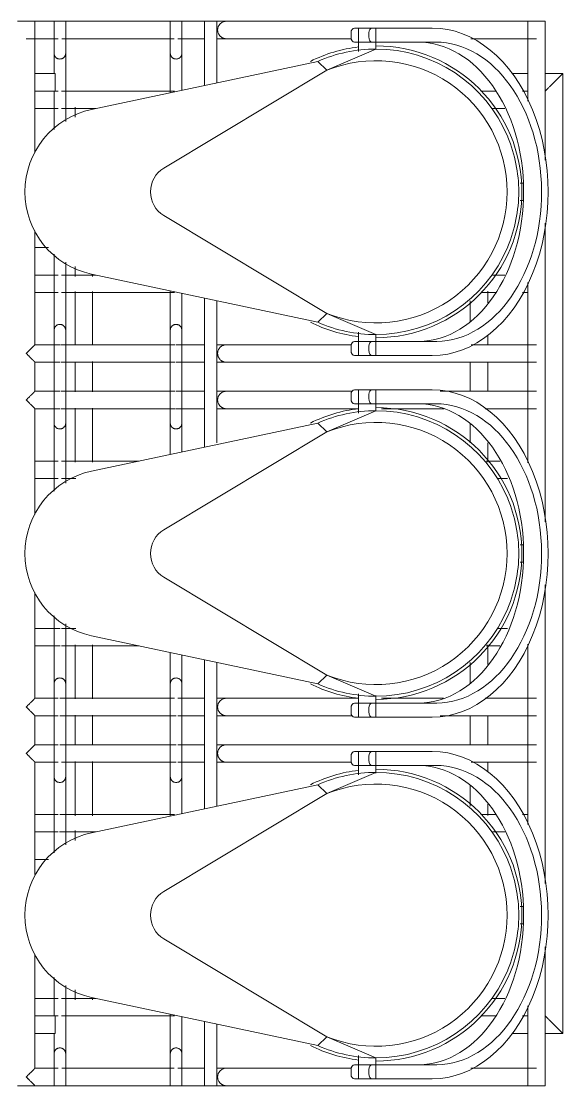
# Model space of a CAD drawing. Header units: inches. Extents: x -460 to 10305, y -938 to 5356.
# Drawn here: x 1611.77 to 1623.41, y 526.76 to 549.67 of the extents above; entities that cross this region are included whole.
import ezdxf

# ---------------------------------------------------------------- set-up
doc = ezdxf.new("R2010")
doc.units = ezdxf.units.IN
doc.header["$MEASUREMENT"] = 0
doc.layers.add('01-0263-G-DWG-BFP-ARCH$0$SP-CASE', color=11, linetype='Continuous', lineweight=13)

# ---------------------------------------------------------------- blocks, each defined once
blk = doc.blocks.new('01-0263-G-DWG-BFP-ARCH', base_point=(1295.158, 1352.862))
at = {"layer": '01-0263-G-DWG-BFP-ARCH$0$SP-CASE'}
for p, q in [((2906.585, 1899.273), (2906.96, 1899.273)), ((2907.462, 1899.273), (2906.772, 1899.273)), ((2906.96, 1896.441), (2906.96, 1899.273)), ((2907.37, 1899.273), (2907.37, 1898.586)), ((2907.374, 1899.273), (2907.615, 1899.273)), ((2909.962, 1899.273), (2907.527, 1899.273)), ((2907.62, 1898.586), (2907.62, 1899.273)), ((2909.87, 1899.273), (2909.87, 1898.586)), ((2909.874, 1899.273), (2910.115, 1899.273)), ((2910.606, 1899.273), (2910.027, 1899.273)), ((2910.12, 1898.586), (2910.12, 1899.273)), ((2910.606, 1899.273), (2910.871, 1899.273)), ((2910.606, 1899.273), (2910.606, 1897.892)), ((2910.871, 1899.273), (2910.871, 1897.949)), ((2911.075, 1899.273), (2910.871, 1899.273)), ((2917.745, 1899.273), (2911.075, 1899.273)), ((2914.212, 1899.126), (2913.827, 1899.126)), ((2913.919, 1899.126), (2913.919, 1898.624)), ((2913.919, 1899.126), (2914.198, 1899.126)), ((2915.504, 1899.126), (2914.212, 1899.126)), ((2914.29, 1898.663), (2914.29, 1899.126)), ((2917.557, 1899.273), (2917.557, 1897.557)), ((2917.557, 1899.273), (2917.932, 1899.273)), ((2917.932, 1896.282), (2917.932, 1899.273)), ((2906.772, 1898.898), (2907.456, 1898.898)), ((2907.534, 1898.898), (2909.956, 1898.898)), ((2910.034, 1898.898), (2910.606, 1898.898)), ((2910.871, 1898.898), (2911.075, 1898.898)), ((2911.075, 1898.898), (2913.759, 1898.898)), ((2913.756, 1898.926), (2913.756, 1899.026)), ((2914.142, 1899.026), (2914.142, 1898.926)), ((2916.333, 1898.898), (2917.745, 1898.898)), ((2913.238, 1898.222), (2914.29, 1898.675)), ((2913.827, 1898.826), (2914.212, 1898.826)), ((2914.212, 1898.826), (2915.574, 1898.826)), ((2907.37, 1898.586), (2907.37, 1898.141)), ((2907.62, 1897.116), (2907.62, 1898.586)), ((2909.87, 1898.586), (2909.87, 1897.736)), ((2910.12, 1897.789), (2910.12, 1898.586)), ((2908.177, 1897.376), (2913.041, 1898.41)), ((2913.238, 1898.222), (2909.732, 1896.115)), ((2913.041, 1898.41), (2913.238, 1898.222)), ((2907.397, 1898.147), (2906.953, 1898.147)), ((2907.397, 1898.147), (2907.397, 1897.772)), ((2907.397, 1898.141), (2907.397, 1898.147)), ((2917.564, 1898.147), (2917.217, 1898.147)), ((2918.307, 1898.147), (2917.925, 1898.147)), ((2918.307, 1877.491), (2918.307, 1898.147)), ((2907.461, 1897.772), (2906.953, 1897.772)), ((2906.953, 1897.772), (2907.397, 1897.772)), ((2907.37, 1897.779), (2907.37, 1896.947)), ((2907.397, 1897.772), (2907.397, 1897.779)), ((2909.961, 1897.772), (2907.529, 1897.772)), ((2916.859, 1897.772), (2916.545, 1897.772)), ((2917.565, 1897.772), (2917.44, 1897.772)), ((2917.44, 1897.772), (2917.565, 1897.772)), ((2906.953, 1897.397), (2907.461, 1897.397)), ((2907.529, 1897.397), (2908.278, 1897.397)), ((2907.821, 1897.422), (2907.821, 1897.21)), ((2916.796, 1897.397), (2917.064, 1897.397)), ((2917.451, 1895.791), (2917.393, 1895.791)), ((2917.393, 1895.416), (2917.449, 1895.416)), ((2909.732, 1895.091), (2913.238, 1892.985)), ((2906.96, 1892.311), (2906.96, 1894.766)), ((2917.932, 1888.497), (2917.932, 1894.925)), ((2906.947, 1894.407), (2907.251, 1894.407)), ((2907.37, 1894.26), (2907.37, 1892.624)), ((2907.62, 1892.624), (2907.62, 1894.091)), ((2907.821, 1893.997), (2907.821, 1893.782)), ((2907.461, 1893.809), (2906.949, 1893.809)), ((2908.278, 1893.809), (2907.529, 1893.809)), ((2913.041, 1892.797), (2908.177, 1893.831)), ((2908.196, 1893.781), (2908.196, 1893.827)), ((2917.062, 1893.809), (2916.796, 1893.809)), ((2917.557, 1893.65), (2917.557, 1889.773)), ((2906.95, 1893.434), (2907.461, 1893.434)), ((2907.529, 1893.434), (2909.961, 1893.434)), ((2907.821, 1893.46), (2907.821, 1892.301)), ((2908.196, 1892.299), (2908.196, 1893.46)), ((2909.87, 1893.471), (2909.87, 1892.624)), ((2910.12, 1892.624), (2910.12, 1893.418)), ((2916.545, 1893.434), (2916.862, 1893.434)), ((2916.696, 1893.214), (2916.696, 1893.462)), ((2917.44, 1893.434), (2917.568, 1893.434)), ((2910.606, 1893.315), (2910.606, 1890.108)), ((2910.871, 1893.258), (2910.871, 1890.202)), ((2916.321, 1893.256), (2916.321, 1892.812)), ((2913.238, 1892.985), (2913.041, 1892.797)), ((2914.29, 1892.532), (2913.238, 1892.985)), ((2907.37, 1892.624), (2907.37, 1890.624)), ((2907.62, 1890.624), (2907.62, 1892.624)), ((2909.87, 1892.624), (2909.87, 1890.624)), ((2910.12, 1890.624), (2910.12, 1892.624)), ((2913.919, 1892.583), (2913.919, 1892.081)), ((2914.29, 1892.081), (2914.29, 1892.524)), ((2916.696, 1892.305), (2916.696, 1892.521)), ((2907.501, 1892.311), (2906.96, 1892.311)), ((2909.974, 1892.311), (2907.515, 1892.311)), ((2910.606, 1892.311), (2909.995, 1892.311)), ((2911.075, 1892.311), (2910.871, 1892.311)), ((2913.76, 1892.311), (2911.075, 1892.311)), ((2913.756, 1892.181), (2913.756, 1892.281)), ((2914.212, 1892.381), (2913.827, 1892.381)), ((2914.142, 1892.281), (2914.142, 1892.181)), ((2915.599, 1892.381), (2914.212, 1892.381)), ((2917.745, 1892.311), (2916.338, 1892.311)), ((2913.827, 1892.081), (2914.212, 1892.081)), ((2914.198, 1892.081), (2913.919, 1892.081)), ((2914.212, 1892.081), (2915.504, 1892.081)), ((2906.96, 1891.31), (2906.96, 1891.936)), ((2906.96, 1891.936), (2907.495, 1891.936)), ((2907.515, 1891.936), (2909.974, 1891.936)), ((2907.821, 1891.947), (2907.821, 1891.3)), ((2908.196, 1891.298), (2908.196, 1891.949)), ((2909.995, 1891.936), (2910.606, 1891.936)), ((2910.871, 1891.936), (2911.075, 1891.936)), ((2911.075, 1891.936), (2917.745, 1891.936)), ((2916.321, 1891.943), (2916.321, 1891.304)), ((2916.696, 1891.304), (2916.696, 1891.943)), ((2914.212, 1891.342), (2913.827, 1891.342)), ((2913.919, 1891.342), (2913.919, 1890.84)), ((2913.919, 1891.342), (2914.198, 1891.342)), ((2915.504, 1891.342), (2914.212, 1891.342)), ((2914.29, 1890.879), (2914.29, 1891.342)), ((2907.495, 1891.31), (2906.96, 1891.31)), ((2909.974, 1891.31), (2907.515, 1891.31)), ((2910.606, 1891.31), (2909.995, 1891.31)), ((2911.075, 1891.31), (2910.871, 1891.31)), ((2913.776, 1891.31), (2911.075, 1891.31)), ((2913.756, 1891.142), (2913.756, 1891.242)), ((2914.142, 1891.242), (2914.142, 1891.142)), ((2917.745, 1891.31), (2915.673, 1891.31)), ((2906.96, 1888.656), (2906.96, 1890.935)), ((2906.96, 1890.935), (2907.495, 1890.935)), ((2907.515, 1890.935), (2909.974, 1890.935)), ((2907.821, 1890.946), (2907.821, 1889.782)), ((2908.196, 1889.781), (2908.196, 1890.948)), ((2909.988, 1890.935), (2910.606, 1890.935)), ((2910.871, 1890.935), (2911.075, 1890.935)), ((2911.075, 1890.935), (2913.927, 1890.935)), ((2913.238, 1890.438), (2914.29, 1890.891)), ((2913.827, 1891.042), (2914.212, 1891.042)), ((2914.212, 1891.042), (2915.574, 1891.042)), ((2914.41, 1890.935), (2915.762, 1890.935)), ((2916.638, 1890.935), (2917.745, 1890.935)), ((2907.37, 1890.624), (2907.37, 1889.162)), ((2907.62, 1889.332), (2907.62, 1890.624)), ((2908.177, 1889.591), (2913.041, 1890.625)), ((2913.238, 1890.438), (2909.732, 1888.331)), ((2909.87, 1890.624), (2909.87, 1889.951)), ((2910.12, 1890.004), (2910.12, 1890.624)), ((2913.041, 1890.625), (2913.238, 1890.438)), ((2916.321, 1890.615), (2916.321, 1890.202)), ((2916.696, 1889.784), (2916.696, 1890.202)), ((2907.461, 1889.809), (2906.953, 1889.809)), ((2909.202, 1889.809), (2907.529, 1889.809)), ((2916.957, 1889.809), (2916.664, 1889.809)), ((2906.953, 1889.434), (2907.461, 1889.434)), ((2907.529, 1889.434), (2907.84, 1889.434)), ((2916.915, 1889.434), (2917.123, 1889.434)), ((2917.451, 1888.007), (2917.393, 1888.007)), ((2917.393, 1887.632), (2917.449, 1887.632)), ((2909.732, 1887.307), (2913.238, 1885.201)), ((2906.96, 1884.703), (2906.96, 1886.982)), ((2917.932, 1880.713), (2917.932, 1887.141)), ((2907.37, 1886.476), (2907.37, 1885.015)), ((2907.62, 1885.015), (2907.62, 1886.306)), ((2907.501, 1886.204), (2906.948, 1886.204)), ((2907.84, 1886.204), (2907.529, 1886.204)), ((2913.041, 1885.013), (2908.177, 1886.047)), ((2917.123, 1886.204), (2916.915, 1886.204)), ((2906.95, 1885.829), (2907.499, 1885.829)), ((2907.529, 1885.829), (2909.202, 1885.829)), ((2907.821, 1885.854), (2907.821, 1884.692)), ((2908.196, 1884.69), (2908.196, 1885.854)), ((2916.664, 1885.829), (2916.957, 1885.829)), ((2916.696, 1885.429), (2916.696, 1885.85)), ((2917.557, 1885.865), (2917.557, 1881.988)), ((2909.87, 1885.687), (2909.87, 1885.015)), ((2910.12, 1885.015), (2910.12, 1885.634)), ((2910.606, 1885.53), (2910.606, 1882.323)), ((2910.871, 1885.474), (2910.871, 1882.38)), ((2916.321, 1885.472), (2916.321, 1885.028)), ((2913.238, 1885.201), (2913.041, 1885.013)), ((2914.29, 1884.747), (2913.238, 1885.201)), ((2907.37, 1885.015), (2907.37, 1883.016)), ((2907.62, 1883.016), (2907.62, 1885.015)), ((2909.87, 1885.015), (2909.87, 1883.016)), ((2910.12, 1883.016), (2910.12, 1885.015)), ((2907.461, 1884.703), (2906.96, 1884.703)), ((2909.961, 1884.703), (2907.495, 1884.703)), ((2910.606, 1884.703), (2910.029, 1884.703)), ((2911.075, 1884.703), (2910.871, 1884.703)), ((2913.925, 1884.703), (2911.075, 1884.703)), ((2913.919, 1884.798), (2913.919, 1884.296)), ((2914.29, 1884.296), (2914.29, 1884.759)), ((2915.741, 1884.703), (2914.41, 1884.703)), ((2917.745, 1884.703), (2916.638, 1884.703)), ((2913.756, 1884.396), (2913.756, 1884.496)), ((2914.212, 1884.596), (2913.827, 1884.596)), ((2914.142, 1884.496), (2914.142, 1884.396)), ((2915.599, 1884.597), (2914.212, 1884.597)), ((2906.96, 1883.703), (2906.96, 1884.328)), ((2906.96, 1884.328), (2907.461, 1884.328)), ((2907.495, 1884.328), (2909.995, 1884.328)), ((2907.821, 1884.339), (2907.821, 1883.692)), ((2908.196, 1883.69), (2908.196, 1884.34)), ((2910.029, 1884.328), (2910.606, 1884.328)), ((2910.871, 1884.328), (2911.075, 1884.328)), ((2911.075, 1884.328), (2913.776, 1884.328)), ((2913.827, 1884.296), (2914.212, 1884.296)), ((2914.198, 1884.296), (2913.919, 1884.296)), ((2914.212, 1884.296), (2915.504, 1884.296)), ((2915.673, 1884.328), (2917.745, 1884.328)), ((2916.321, 1884.334), (2916.321, 1883.696)), ((2916.696, 1883.696), (2916.696, 1884.334)), ((2907.461, 1883.703), (2906.96, 1883.703)), ((2909.995, 1883.703), (2907.495, 1883.703)), ((2910.606, 1883.703), (2910.029, 1883.703)), ((2911.075, 1883.703), (2910.871, 1883.703)), ((2917.745, 1883.703), (2911.075, 1883.703)), ((2914.212, 1883.557), (2913.827, 1883.557)), ((2913.919, 1883.557), (2913.919, 1883.055)), ((2913.919, 1883.557), (2914.198, 1883.557)), ((2915.504, 1883.557), (2914.212, 1883.557)), ((2914.29, 1883.094), (2914.29, 1883.557)), ((2906.96, 1880.913), (2906.96, 1883.328)), ((2906.96, 1883.328), (2907.461, 1883.328)), ((2907.529, 1883.328), (2909.995, 1883.328)), ((2907.821, 1883.339), (2907.821, 1882.176)), ((2908.196, 1882.175), (2908.196, 1883.34)), ((2910.029, 1883.328), (2910.606, 1883.328)), ((2910.871, 1883.328), (2911.075, 1883.328)), ((2911.075, 1883.328), (2913.76, 1883.328)), ((2913.756, 1883.357), (2913.756, 1883.457)), ((2914.142, 1883.457), (2914.142, 1883.357)), ((2916.336, 1883.328), (2917.745, 1883.328)), ((2916.696, 1883.117), (2916.696, 1883.334)), ((2913.238, 1882.653), (2914.29, 1883.107)), ((2913.827, 1883.257), (2914.212, 1883.257)), ((2914.212, 1883.257), (2915.574, 1883.257)), ((2907.37, 1883.016), (2907.37, 1881.378)), ((2907.62, 1881.547), (2907.62, 1883.016)), ((2908.177, 1881.807), (2913.041, 1882.841)), ((2909.87, 1883.016), (2909.87, 1882.167)), ((2910.12, 1882.22), (2910.12, 1883.016)), ((2913.041, 1882.841), (2913.238, 1882.653)), ((2913.238, 1882.653), (2909.732, 1880.547)), ((2916.321, 1882.831), (2916.321, 1882.382)), ((2916.696, 1882.179), (2916.696, 1882.427)), ((2907.461, 1882.204), (2906.953, 1882.204)), ((2909.961, 1882.204), (2907.491, 1882.204)), ((2916.859, 1882.204), (2916.545, 1882.204)), ((2917.564, 1882.204), (2917.44, 1882.204)), ((2906.953, 1881.829), (2907.461, 1881.829)), ((2907.489, 1881.829), (2908.278, 1881.829)), ((2907.821, 1881.854), (2907.821, 1881.641)), ((2916.796, 1881.829), (2917.064, 1881.829)), ((2907.251, 1881.231), (2906.953, 1881.231)), ((2917.451, 1880.222), (2917.393, 1880.222)), ((2917.393, 1879.847), (2917.449, 1879.847)), ((2909.732, 1879.523), (2913.238, 1877.416)), ((2906.96, 1876.74), (2906.96, 1879.198)), ((2917.932, 1876.365), (2917.932, 1879.356)), ((2907.37, 1878.691), (2907.37, 1877.859)), ((2907.62, 1877.053), (2907.62, 1878.522)), ((2907.821, 1878.428), (2907.821, 1878.213)), ((2913.041, 1877.228), (2908.177, 1878.262)), ((2908.196, 1878.212), (2908.196, 1878.258)), ((2907.461, 1878.241), (2906.949, 1878.241)), ((2908.278, 1878.241), (2907.529, 1878.241)), ((2917.062, 1878.241), (2916.796, 1878.241)), ((2917.557, 1878.081), (2917.557, 1876.365)), ((2906.95, 1877.866), (2907.461, 1877.866)), ((2907.397, 1877.866), (2906.95, 1877.866)), ((2907.397, 1877.859), (2907.397, 1877.866)), ((2907.397, 1877.866), (2907.397, 1877.491)), ((2907.529, 1877.866), (2909.961, 1877.866)), ((2909.87, 1877.902), (2909.87, 1877.053)), ((2910.12, 1877.053), (2910.12, 1877.849)), ((2916.545, 1877.866), (2916.862, 1877.866)), ((2917.44, 1877.866), (2917.564, 1877.866)), ((2917.564, 1877.866), (2917.44, 1877.866)), ((2910.606, 1877.746), (2910.606, 1876.365)), ((2910.871, 1877.69), (2910.871, 1876.365)), ((2906.951, 1877.491), (2907.397, 1877.491)), ((2907.37, 1877.498), (2907.37, 1877.053)), ((2907.397, 1877.491), (2907.397, 1877.497)), ((2913.238, 1877.416), (2913.041, 1877.228)), ((2914.29, 1876.963), (2913.238, 1877.416)), ((2917.217, 1877.491), (2917.564, 1877.491)), ((2917.926, 1877.491), (2918.307, 1877.491)), ((2907.37, 1877.053), (2907.37, 1876.365)), ((2907.62, 1876.365), (2907.62, 1877.053)), ((2909.87, 1877.053), (2909.87, 1876.365)), ((2910.12, 1876.365), (2910.12, 1877.053)), ((2913.919, 1877.014), (2913.919, 1876.512)), ((2914.29, 1876.512), (2914.29, 1876.975)), ((2907.456, 1876.74), (2906.96, 1876.74)), ((2909.956, 1876.74), (2907.534, 1876.74)), ((2910.606, 1876.74), (2910.034, 1876.74)), ((2911.075, 1876.74), (2910.871, 1876.74)), ((2913.759, 1876.74), (2911.075, 1876.74)), ((2913.756, 1876.612), (2913.756, 1876.712)), ((2914.212, 1876.812), (2913.827, 1876.812)), ((2914.142, 1876.712), (2914.142, 1876.612)), ((2915.599, 1876.812), (2914.212, 1876.812)), ((2917.745, 1876.74), (2916.333, 1876.74)), ((2913.827, 1876.512), (2914.212, 1876.512)), ((2914.198, 1876.512), (2913.919, 1876.512)), ((2914.212, 1876.512), (2915.504, 1876.512)), ((2906.96, 1876.365), (2906.585, 1876.365)), ((2906.772, 1876.365), (2906.953, 1876.365)), ((2906.96, 1876.365), (2907.462, 1876.365)), ((2907.615, 1876.365), (2907.374, 1876.365)), ((2907.527, 1876.365), (2909.962, 1876.365)), ((2910.115, 1876.365), (2909.874, 1876.365)), ((2910.027, 1876.365), (2910.606, 1876.365)), ((2910.871, 1876.365), (2910.606, 1876.365)), ((2910.871, 1876.365), (2911.075, 1876.365)), ((2911.075, 1876.365), (2917.745, 1876.365)), ((2917.932, 1876.365), (2917.557, 1876.365))]:
    blk.add_line(p, q, dxfattribs=at)
for centre, radius, start, end in [((2914.29, 1895.603), 3.14, 96.8098, 116.5975), ((2914.29, 1895.603), 3.072, 90, 114), ((2914.29, 1895.603), 3.14, 0, 90), ((2914.29, 1895.603), 3.072, 22.6881, 90), ((2914.29, 1895.603), 2.822, 0, 111.8879), ((2908.554, 1895.603), 1.812, 102, 258), ((2914.29, 1895.603), 3.072, 0, 22.5), ((2910.04, 1895.603), 0.597, 121, 239), ((2914.29, 1895.603), 2.822, 248.1121, 0), ((2914.29, 1895.603), 3.14, 270, 0), ((2914.29, 1895.603), 3.072, 337.5, 0), ((2914.29, 1895.603), 3.072, 270, 337.3119), ((2914.29, 1895.603), 3.14, 243.4025, 263.1678), ((2914.29, 1895.603), 3.072, 246, 270), ((2914.29, 1887.819), 3.14, 96.8098, 116.5975), ((2914.29, 1887.819), 3.072, 90, 114), ((2914.29, 1887.819), 3.14, 0, 90), ((2914.29, 1887.819), 3.072, 22.6881, 90), ((2914.29, 1887.819), 2.822, 0, 111.8879), ((2908.554, 1887.819), 1.812, 102, 258), ((2914.29, 1887.819), 3.072, 0, 22.5), ((2910.04, 1887.819), 0.597, 121, 239), ((2914.29, 1887.819), 2.822, 248.1121, 0), ((2914.29, 1887.819), 3.14, 270, 0), ((2914.29, 1887.819), 3.072, 337.5, 0), ((2914.29, 1887.819), 3.072, 270, 337.3119), ((2914.29, 1887.819), 3.14, 243.4025, 263.1678), ((2914.29, 1887.819), 3.072, 246, 270), ((2914.29, 1880.035), 3.14, 96.8098, 116.5975), ((2914.29, 1880.035), 3.072, 90, 114), ((2914.29, 1880.035), 3.14, 0, 90), ((2914.29, 1880.035), 3.072, 22.6881, 90), ((2914.29, 1880.035), 2.822, 0, 111.8879), ((2908.554, 1880.035), 1.812, 102, 258), ((2914.29, 1880.035), 3.072, 0, 22.5), ((2910.04, 1880.035), 0.597, 121, 239), ((2914.29, 1880.035), 2.822, 248.1121, 0), ((2914.29, 1880.035), 3.14, 270, 0), ((2914.29, 1880.035), 3.072, 337.5, 0), ((2914.29, 1880.035), 3.072, 270, 337.3119), ((2914.29, 1880.035), 3.14, 243.4025, 263.1678), ((2914.29, 1880.035), 3.072, 246, 270)]:
    blk.add_arc(centre, radius, start, end, dxfattribs=at)
for centre, major_axis, start_param, end_param in [((2913.827, 1899.026), (0, -0.1), 3.141593, 4.712389), ((2914.212, 1899.026), (0, -0.1), 3.141593, 4.712389), ((2915.504, 1895.603), (0, -3.523), 0, 3.141593), ((2913.827, 1898.926), (0, -0.1), 4.712389, 6.283185), ((2914.212, 1898.926), (0, 0.1), 1.570796, 3.141593), ((2915.189, 1895.603), (0, -3.223), 0.010799, 3.141593), ((2915.574, 1895.603), (0, 3.223), 3.152392, 6.283185), ((2913.827, 1892.281), (0, -0.1), 3.141593, 4.712389), ((2914.212, 1892.281), (0, -0.1), 3.141593, 4.712389), ((2913.827, 1892.181), (0, -0.1), 4.712389, 6.283185), ((2914.212, 1892.181), (0, 0.1), 1.570796, 3.141593), ((2913.827, 1891.242), (0, -0.1), 3.141593, 4.712389), ((2914.212, 1891.242), (0, -0.1), 3.141593, 4.712389), ((2915.504, 1887.819), (0, -3.523), 0, 3.141593), ((2913.827, 1891.142), (0, -0.1), 4.712389, 6.283185), ((2914.212, 1891.142), (0, 0.1), 1.570796, 3.141593), ((2915.189, 1887.819), (0, -3.223), 0.010799, 3.141593), ((2915.574, 1887.819), (0, 3.223), 3.152392, 6.283185), ((2913.827, 1884.496), (0, -0.1), 3.141593, 4.712389), ((2914.212, 1884.496), (0, -0.1), 3.141593, 4.712389), ((2913.827, 1884.396), (0, -0.1), 4.712389, 6.283185), ((2914.212, 1884.396), (0, 0.1), 1.570796, 3.141593), ((2913.827, 1883.457), (0, -0.1), 3.141593, 4.712389), ((2914.212, 1883.457), (0, -0.1), 3.141593, 4.712389), ((2915.504, 1880.035), (0, -3.523), 0, 3.141593), ((2913.827, 1883.357), (0, -0.1), 4.712389, 6.283185), ((2914.212, 1883.357), (0, 0.1), 1.570796, 3.141593), ((2915.189, 1880.035), (0, -3.223), 0.010799, 3.141593), ((2915.574, 1880.035), (0, 3.223), 3.152392, 6.283185), ((2913.827, 1876.712), (0, -0.1), 3.141593, 4.712389), ((2914.212, 1876.712), (0, -0.1), 3.141593, 4.712389), ((2913.827, 1876.612), (0, -0.1), 4.712389, 6.283185), ((2914.212, 1876.612), (0, 0.1), 1.570796, 3.141593)]:
    blk.add_ellipse(centre, major_axis=major_axis, ratio=0.707107, start_param=start_param, end_param=end_param, dxfattribs=at)
for points, knots in [([(2911.075, 1899.273), (2911.058, 1899.273), (2911.034, 1899.27), (2911.003, 1899.259), (2910.984, 1899.25), (2910.97, 1899.242), (2910.957, 1899.232), (2910.945, 1899.221), (2910.934, 1899.209), (2910.923, 1899.197), (2910.912, 1899.18), (2910.901, 1899.158), (2910.89, 1899.127), (2910.885, 1899.086), (2910.89, 1899.045), (2910.901, 1899.014), (2910.912, 1898.992), (2910.923, 1898.975), (2910.934, 1898.962), (2910.945, 1898.95), (2910.96, 1898.937), (2910.977, 1898.925), (2910.992, 1898.917), (2911.007, 1898.911), (2911.034, 1898.901), (2911.058, 1898.898), (2911.075, 1898.898)], [0, 0, 0, 0, 0.083333, 0.125, 0.166667, 0.1875, 0.208333, 0.25, 0.270833, 0.291667, 0.333333, 0.375, 0.416667, 0.5, 0.583333, 0.625, 0.666667, 0.708333, 0.729167, 0.75, 0.791667, 0.833333, 0.854167, 0.875, 0.916667, 1, 1, 1, 1]), ([(2907.37, 1898.586), (2907.37, 1898.575), (2907.372, 1898.559), (2907.379, 1898.538), (2907.385, 1898.525), (2907.391, 1898.516), (2907.397, 1898.507), (2907.404, 1898.499), (2907.412, 1898.492), (2907.421, 1898.485), (2907.432, 1898.477), (2907.447, 1898.47), (2907.467, 1898.463), (2907.495, 1898.459), (2907.522, 1898.463), (2907.543, 1898.47), (2907.557, 1898.477), (2907.569, 1898.485), (2907.577, 1898.492), (2907.585, 1898.499), (2907.594, 1898.509), (2907.602, 1898.521), (2907.607, 1898.53), (2907.611, 1898.54), (2907.617, 1898.558), (2907.62, 1898.575), (2907.62, 1898.586)], [0, 0, 0, 0, 0.083333, 0.125, 0.166667, 0.1875, 0.208333, 0.25, 0.270833, 0.291667, 0.333333, 0.375, 0.416667, 0.5, 0.583333, 0.625, 0.666667, 0.708333, 0.729167, 0.75, 0.791667, 0.833333, 0.854167, 0.875, 0.916667, 1, 1, 1, 1]), ([(2909.87, 1898.586), (2909.87, 1898.575), (2909.872, 1898.559), (2909.879, 1898.538), (2909.885, 1898.525), (2909.891, 1898.516), (2909.897, 1898.507), (2909.904, 1898.499), (2909.912, 1898.492), (2909.921, 1898.485), (2909.932, 1898.477), (2909.947, 1898.47), (2909.967, 1898.463), (2909.995, 1898.459), (2910.022, 1898.463), (2910.043, 1898.47), (2910.057, 1898.477), (2910.069, 1898.485), (2910.077, 1898.492), (2910.085, 1898.499), (2910.094, 1898.509), (2910.102, 1898.521), (2910.107, 1898.53), (2910.111, 1898.54), (2910.117, 1898.558), (2910.12, 1898.575), (2910.12, 1898.586)], [0, 0, 0, 0, 0.083333, 0.125, 0.166667, 0.1875, 0.208333, 0.25, 0.270833, 0.291667, 0.333333, 0.375, 0.416667, 0.5, 0.583333, 0.625, 0.666667, 0.708333, 0.729167, 0.75, 0.791667, 0.833333, 0.854167, 0.875, 0.916667, 1, 1, 1, 1]), ([(2917.932, 1897.772), (2917.932, 1897.772), (2917.935, 1897.776), (2917.946, 1897.786), (2917.957, 1897.797), (2917.968, 1897.808), (2917.979, 1897.819), (2917.99, 1897.83), (2918.005, 1897.845), (2918.022, 1897.862), (2918.037, 1897.877), (2918.048, 1897.888), (2918.059, 1897.9), (2918.071, 1897.911), (2918.083, 1897.923), (2918.095, 1897.935), (2918.107, 1897.948), (2918.12, 1897.96), (2918.132, 1897.972), (2918.144, 1897.984), (2918.156, 1897.996), (2918.168, 1898.008), (2918.18, 1898.02), (2918.191, 1898.032), (2918.203, 1898.043), (2918.213, 1898.054), (2918.224, 1898.064), (2918.237, 1898.077), (2918.25, 1898.09), (2918.261, 1898.101), (2918.271, 1898.111), (2918.282, 1898.123), (2918.293, 1898.134), (2918.304, 1898.144), (2918.307, 1898.147), (2918.307, 1898.147)], [0, 0, 0, 0, 0.083333, 0.125, 0.166667, 0.208333, 0.229167, 0.25, 0.291667, 0.333333, 0.354167, 0.375, 0.395833, 0.416667, 0.4375, 0.458333, 0.479167, 0.5, 0.520833, 0.541667, 0.5625, 0.583333, 0.604167, 0.625, 0.645833, 0.666667, 0.6875, 0.708333, 0.75, 0.770833, 0.791667, 0.833333, 0.875, 0.916667, 1, 1, 1, 1]), ([(2907.37, 1892.624), (2907.37, 1892.635), (2907.372, 1892.651), (2907.379, 1892.672), (2907.385, 1892.684), (2907.391, 1892.694), (2907.397, 1892.702), (2907.404, 1892.711), (2907.412, 1892.718), (2907.421, 1892.725), (2907.432, 1892.733), (2907.447, 1892.74), (2907.467, 1892.747), (2907.495, 1892.75), (2907.522, 1892.747), (2907.543, 1892.74), (2907.557, 1892.733), (2907.569, 1892.725), (2907.577, 1892.718), (2907.585, 1892.711), (2907.594, 1892.7), (2907.602, 1892.689), (2907.607, 1892.679), (2907.611, 1892.669), (2907.617, 1892.651), (2907.62, 1892.635), (2907.62, 1892.624)], [0, 0, 0, 0, 0.083333, 0.125, 0.166667, 0.1875, 0.208333, 0.25, 0.270833, 0.291667, 0.333333, 0.375, 0.416667, 0.5, 0.583333, 0.625, 0.666667, 0.708333, 0.729167, 0.75, 0.791667, 0.833333, 0.854167, 0.875, 0.916667, 1, 1, 1, 1]), ([(2909.87, 1892.624), (2909.87, 1892.635), (2909.872, 1892.651), (2909.879, 1892.672), (2909.885, 1892.684), (2909.891, 1892.694), (2909.897, 1892.702), (2909.904, 1892.711), (2909.912, 1892.718), (2909.921, 1892.725), (2909.932, 1892.733), (2909.947, 1892.74), (2909.967, 1892.747), (2909.995, 1892.75), (2910.022, 1892.747), (2910.043, 1892.74), (2910.057, 1892.733), (2910.069, 1892.725), (2910.077, 1892.718), (2910.085, 1892.711), (2910.094, 1892.7), (2910.102, 1892.689), (2910.107, 1892.679), (2910.111, 1892.669), (2910.117, 1892.651), (2910.12, 1892.635), (2910.12, 1892.624)], [0, 0, 0, 0, 0.083333, 0.125, 0.166667, 0.1875, 0.208333, 0.25, 0.270833, 0.291667, 0.333333, 0.375, 0.416667, 0.5, 0.583333, 0.625, 0.666667, 0.708333, 0.729167, 0.75, 0.791667, 0.833333, 0.854167, 0.875, 0.916667, 1, 1, 1, 1]), ([(2906.772, 1892.124), (2906.784, 1892.136), (2906.808, 1892.16), (2906.838, 1892.19), (2906.858, 1892.21), (2906.869, 1892.221), (2906.877, 1892.229), (2906.885, 1892.237), (2906.893, 1892.245), (2906.901, 1892.253), (2906.908, 1892.26), (2906.915, 1892.267), (2906.922, 1892.274), (2906.929, 1892.28), (2906.935, 1892.286), (2906.94, 1892.292), (2906.945, 1892.297), (2906.949, 1892.301), (2906.953, 1892.305), (2906.956, 1892.308), (2906.959, 1892.31), (2906.96, 1892.311), (2906.96, 1892.311)], [0, 0, 0, 0, 0.142857, 0.285714, 0.357143, 0.392857, 0.428571, 0.464286, 0.5, 0.535714, 0.571429, 0.607143, 0.642857, 0.678571, 0.714286, 0.75, 0.785714, 0.821429, 0.857143, 0.892857, 0.928571, 1, 1, 1, 1]), ([(2911.075, 1892.311), (2911.058, 1892.311), (2911.034, 1892.308), (2911.003, 1892.298), (2910.984, 1892.289), (2910.97, 1892.28), (2910.957, 1892.27), (2910.945, 1892.26), (2910.934, 1892.248), (2910.923, 1892.235), (2910.912, 1892.218), (2910.901, 1892.196), (2910.89, 1892.165), (2910.885, 1892.124), (2910.89, 1892.083), (2910.901, 1892.052), (2910.912, 1892.03), (2910.923, 1892.013), (2910.934, 1892), (2910.945, 1891.988), (2910.96, 1891.975), (2910.977, 1891.963), (2910.992, 1891.956), (2911.007, 1891.949), (2911.034, 1891.94), (2911.058, 1891.936), (2911.075, 1891.936)], [0, 0, 0, 0, 0.083333, 0.125, 0.166667, 0.1875, 0.208333, 0.25, 0.270833, 0.291667, 0.333333, 0.375, 0.416667, 0.5, 0.583333, 0.625, 0.666667, 0.708333, 0.729167, 0.75, 0.791667, 0.833333, 0.854167, 0.875, 0.916667, 1, 1, 1, 1]), ([(2906.96, 1891.936), (2906.96, 1891.937), (2906.959, 1891.938), (2906.956, 1891.94), (2906.953, 1891.943), (2906.949, 1891.947), (2906.945, 1891.951), (2906.94, 1891.956), (2906.935, 1891.962), (2906.929, 1891.967), (2906.922, 1891.974), (2906.915, 1891.981), (2906.908, 1891.988), (2906.901, 1891.995), (2906.891, 1892.005), (2906.88, 1892.016), (2906.869, 1892.027), (2906.858, 1892.038), (2906.838, 1892.058), (2906.808, 1892.088), (2906.784, 1892.112), (2906.772, 1892.124)], [0, 0, 0, 0, 0.071429, 0.107143, 0.142857, 0.178571, 0.214286, 0.25, 0.285714, 0.321429, 0.357143, 0.392857, 0.428571, 0.464286, 0.5, 0.571429, 0.607143, 0.642857, 0.714286, 0.857143, 1, 1, 1, 1]), ([(2906.772, 1891.123), (2906.784, 1891.135), (2906.808, 1891.159), (2906.838, 1891.188), (2906.858, 1891.208), (2906.869, 1891.22), (2906.877, 1891.228), (2906.885, 1891.236), (2906.893, 1891.244), (2906.901, 1891.252), (2906.908, 1891.259), (2906.915, 1891.266), (2906.922, 1891.273), (2906.929, 1891.279), (2906.935, 1891.285), (2906.94, 1891.291), (2906.945, 1891.296), (2906.949, 1891.3), (2906.953, 1891.304), (2906.956, 1891.306), (2906.959, 1891.309), (2906.96, 1891.31), (2906.96, 1891.31)], [0, 0, 0, 0, 0.142857, 0.285714, 0.357143, 0.392857, 0.428571, 0.464286, 0.5, 0.535714, 0.571429, 0.607143, 0.642857, 0.678571, 0.714286, 0.75, 0.785714, 0.821429, 0.857143, 0.892857, 0.928571, 1, 1, 1, 1]), ([(2906.96, 1890.935), (2906.96, 1890.935), (2906.959, 1890.936), (2906.956, 1890.939), (2906.953, 1890.942), (2906.949, 1890.946), (2906.945, 1890.95), (2906.94, 1890.955), (2906.935, 1890.96), (2906.929, 1890.966), (2906.922, 1890.973), (2906.915, 1890.98), (2906.908, 1890.987), (2906.901, 1890.994), (2906.891, 1891.004), (2906.88, 1891.015), (2906.869, 1891.026), (2906.858, 1891.037), (2906.838, 1891.057), (2906.808, 1891.087), (2906.784, 1891.111), (2906.772, 1891.123)], [0, 0, 0, 0, 0.071429, 0.107143, 0.142857, 0.178571, 0.214286, 0.25, 0.285714, 0.321429, 0.357143, 0.392857, 0.428571, 0.464286, 0.5, 0.571429, 0.607143, 0.642857, 0.714286, 0.857143, 1, 1, 1, 1]), ([(2911.075, 1891.31), (2911.058, 1891.31), (2911.034, 1891.307), (2911.003, 1891.297), (2910.984, 1891.287), (2910.97, 1891.279), (2910.957, 1891.269), (2910.945, 1891.258), (2910.934, 1891.247), (2910.923, 1891.234), (2910.912, 1891.217), (2910.901, 1891.195), (2910.89, 1891.164), (2910.885, 1891.123), (2910.89, 1891.082), (2910.901, 1891.051), (2910.912, 1891.029), (2910.923, 1891.012), (2910.934, 1890.999), (2910.945, 1890.987), (2910.96, 1890.974), (2910.977, 1890.962), (2910.992, 1890.955), (2911.007, 1890.948), (2911.034, 1890.939), (2911.058, 1890.935), (2911.075, 1890.935)], [0, 0, 0, 0, 0.083333, 0.125, 0.166667, 0.1875, 0.208333, 0.25, 0.270833, 0.291667, 0.333333, 0.375, 0.416667, 0.5, 0.583333, 0.625, 0.666667, 0.708333, 0.729167, 0.75, 0.791667, 0.833333, 0.854167, 0.875, 0.916667, 1, 1, 1, 1]), ([(2907.37, 1890.624), (2907.37, 1890.613), (2907.372, 1890.597), (2907.379, 1890.576), (2907.385, 1890.564), (2907.391, 1890.555), (2907.397, 1890.546), (2907.404, 1890.537), (2907.412, 1890.53), (2907.421, 1890.523), (2907.432, 1890.515), (2907.447, 1890.508), (2907.467, 1890.501), (2907.495, 1890.498), (2907.522, 1890.501), (2907.543, 1890.508), (2907.557, 1890.515), (2907.569, 1890.523), (2907.577, 1890.53), (2907.585, 1890.537), (2907.594, 1890.548), (2907.602, 1890.559), (2907.607, 1890.569), (2907.611, 1890.579), (2907.617, 1890.597), (2907.62, 1890.613), (2907.62, 1890.624)], [0, 0, 0, 0, 0.083333, 0.125, 0.166667, 0.1875, 0.208333, 0.25, 0.270833, 0.291667, 0.333333, 0.375, 0.416667, 0.5, 0.583333, 0.625, 0.666667, 0.708333, 0.729167, 0.75, 0.791667, 0.833333, 0.854167, 0.875, 0.916667, 1, 1, 1, 1]), ([(2909.87, 1890.624), (2909.87, 1890.613), (2909.872, 1890.597), (2909.879, 1890.576), (2909.885, 1890.564), (2909.891, 1890.555), (2909.897, 1890.546), (2909.904, 1890.537), (2909.912, 1890.53), (2909.921, 1890.523), (2909.932, 1890.515), (2909.947, 1890.508), (2909.967, 1890.501), (2909.995, 1890.498), (2910.022, 1890.501), (2910.043, 1890.508), (2910.057, 1890.515), (2910.069, 1890.523), (2910.077, 1890.53), (2910.085, 1890.537), (2910.094, 1890.548), (2910.102, 1890.559), (2910.107, 1890.569), (2910.111, 1890.579), (2910.117, 1890.597), (2910.12, 1890.613), (2910.12, 1890.624)], [0, 0, 0, 0, 0.083333, 0.125, 0.166667, 0.1875, 0.208333, 0.25, 0.270833, 0.291667, 0.333333, 0.375, 0.416667, 0.5, 0.583333, 0.625, 0.666667, 0.708333, 0.729167, 0.75, 0.791667, 0.833333, 0.854167, 0.875, 0.916667, 1, 1, 1, 1]), ([(2907.37, 1885.015), (2907.37, 1885.026), (2907.372, 1885.042), (2907.379, 1885.063), (2907.385, 1885.075), (2907.391, 1885.084), (2907.397, 1885.093), (2907.404, 1885.101), (2907.412, 1885.109), (2907.421, 1885.116), (2907.432, 1885.123), (2907.447, 1885.131), (2907.467, 1885.138), (2907.495, 1885.141), (2907.522, 1885.138), (2907.543, 1885.131), (2907.557, 1885.123), (2907.569, 1885.116), (2907.577, 1885.109), (2907.585, 1885.101), (2907.594, 1885.091), (2907.602, 1885.08), (2907.607, 1885.07), (2907.611, 1885.06), (2907.617, 1885.042), (2907.62, 1885.026), (2907.62, 1885.015)], [0, 0, 0, 0, 0.083333, 0.125, 0.166667, 0.1875, 0.208333, 0.25, 0.270833, 0.291667, 0.333333, 0.375, 0.416667, 0.5, 0.583333, 0.625, 0.666667, 0.708333, 0.729167, 0.75, 0.791667, 0.833333, 0.854167, 0.875, 0.916667, 1, 1, 1, 1]), ([(2909.87, 1885.015), (2909.87, 1885.026), (2909.872, 1885.042), (2909.879, 1885.063), (2909.885, 1885.075), (2909.891, 1885.084), (2909.897, 1885.093), (2909.904, 1885.101), (2909.912, 1885.109), (2909.921, 1885.116), (2909.932, 1885.123), (2909.947, 1885.131), (2909.967, 1885.138), (2909.995, 1885.141), (2910.022, 1885.138), (2910.043, 1885.131), (2910.057, 1885.123), (2910.069, 1885.116), (2910.077, 1885.109), (2910.085, 1885.101), (2910.094, 1885.091), (2910.102, 1885.08), (2910.107, 1885.07), (2910.111, 1885.06), (2910.117, 1885.042), (2910.12, 1885.026), (2910.12, 1885.015)], [0, 0, 0, 0, 0.083333, 0.125, 0.166667, 0.1875, 0.208333, 0.25, 0.270833, 0.291667, 0.333333, 0.375, 0.416667, 0.5, 0.583333, 0.625, 0.666667, 0.708333, 0.729167, 0.75, 0.791667, 0.833333, 0.854167, 0.875, 0.916667, 1, 1, 1, 1]), ([(2906.772, 1884.515), (2906.784, 1884.527), (2906.808, 1884.551), (2906.838, 1884.581), (2906.858, 1884.601), (2906.869, 1884.612), (2906.877, 1884.62), (2906.885, 1884.628), (2906.893, 1884.636), (2906.901, 1884.644), (2906.908, 1884.651), (2906.915, 1884.658), (2906.922, 1884.665), (2906.929, 1884.672), (2906.935, 1884.678), (2906.94, 1884.683), (2906.945, 1884.688), (2906.949, 1884.693), (2906.953, 1884.696), (2906.956, 1884.699), (2906.959, 1884.702), (2906.96, 1884.703), (2906.96, 1884.703)], [0, 0, 0, 0, 0.142857, 0.285714, 0.357143, 0.392857, 0.428571, 0.464286, 0.5, 0.535714, 0.571429, 0.607143, 0.642857, 0.678571, 0.714286, 0.75, 0.785714, 0.821429, 0.857143, 0.892857, 0.928571, 1, 1, 1, 1]), ([(2911.075, 1884.703), (2911.058, 1884.703), (2911.034, 1884.7), (2911.003, 1884.689), (2910.984, 1884.68), (2910.97, 1884.671), (2910.957, 1884.662), (2910.945, 1884.651), (2910.934, 1884.639), (2910.923, 1884.626), (2910.912, 1884.609), (2910.901, 1884.587), (2910.89, 1884.556), (2910.885, 1884.515), (2910.89, 1884.474), (2910.901, 1884.443), (2910.912, 1884.421), (2910.923, 1884.404), (2910.934, 1884.392), (2910.945, 1884.38), (2910.96, 1884.366), (2910.977, 1884.355), (2910.992, 1884.347), (2911.007, 1884.34), (2911.034, 1884.331), (2911.058, 1884.328), (2911.075, 1884.328)], [0, 0, 0, 0, 0.083333, 0.125, 0.166667, 0.1875, 0.208333, 0.25, 0.270833, 0.291667, 0.333333, 0.375, 0.416667, 0.5, 0.583333, 0.625, 0.666667, 0.708333, 0.729167, 0.75, 0.791667, 0.833333, 0.854167, 0.875, 0.916667, 1, 1, 1, 1]), ([(2906.96, 1884.328), (2906.96, 1884.328), (2906.959, 1884.329), (2906.956, 1884.332), (2906.953, 1884.334), (2906.949, 1884.338), (2906.945, 1884.342), (2906.94, 1884.348), (2906.935, 1884.353), (2906.929, 1884.359), (2906.922, 1884.365), (2906.915, 1884.372), (2906.908, 1884.379), (2906.901, 1884.387), (2906.891, 1884.397), (2906.88, 1884.407), (2906.869, 1884.418), (2906.858, 1884.43), (2906.838, 1884.45), (2906.808, 1884.479), (2906.784, 1884.503), (2906.772, 1884.515)], [0, 0, 0, 0, 0.071429, 0.107143, 0.142857, 0.178571, 0.214286, 0.25, 0.285714, 0.321429, 0.357143, 0.392857, 0.428571, 0.464286, 0.5, 0.571429, 0.607143, 0.642857, 0.714286, 0.857143, 1, 1, 1, 1]), ([(2906.772, 1883.515), (2906.784, 1883.527), (2906.808, 1883.551), (2906.838, 1883.581), (2906.858, 1883.601), (2906.869, 1883.612), (2906.877, 1883.62), (2906.885, 1883.628), (2906.893, 1883.636), (2906.901, 1883.644), (2906.908, 1883.651), (2906.915, 1883.658), (2906.922, 1883.665), (2906.929, 1883.672), (2906.935, 1883.678), (2906.94, 1883.683), (2906.945, 1883.688), (2906.949, 1883.693), (2906.953, 1883.696), (2906.956, 1883.699), (2906.959, 1883.702), (2906.96, 1883.703), (2906.96, 1883.703)], [0, 0, 0, 0, 0.142857, 0.285714, 0.357143, 0.392857, 0.428571, 0.464286, 0.5, 0.535714, 0.571429, 0.607143, 0.642857, 0.678571, 0.714286, 0.75, 0.785714, 0.821429, 0.857143, 0.892857, 0.928571, 1, 1, 1, 1]), ([(2911.075, 1883.703), (2911.058, 1883.703), (2911.034, 1883.7), (2911.003, 1883.689), (2910.984, 1883.68), (2910.97, 1883.671), (2910.957, 1883.662), (2910.945, 1883.651), (2910.934, 1883.639), (2910.923, 1883.626), (2910.912, 1883.609), (2910.901, 1883.587), (2910.89, 1883.556), (2910.885, 1883.515), (2910.89, 1883.474), (2910.901, 1883.443), (2910.912, 1883.421), (2910.923, 1883.404), (2910.934, 1883.392), (2910.945, 1883.38), (2910.96, 1883.366), (2910.977, 1883.355), (2910.992, 1883.347), (2911.007, 1883.34), (2911.034, 1883.331), (2911.058, 1883.328), (2911.075, 1883.328)], [0, 0, 0, 0, 0.083333, 0.125, 0.166667, 0.1875, 0.208333, 0.25, 0.270833, 0.291667, 0.333333, 0.375, 0.416667, 0.5, 0.583333, 0.625, 0.666667, 0.708333, 0.729167, 0.75, 0.791667, 0.833333, 0.854167, 0.875, 0.916667, 1, 1, 1, 1]), ([(2906.96, 1883.328), (2906.96, 1883.328), (2906.959, 1883.329), (2906.956, 1883.332), (2906.953, 1883.334), (2906.949, 1883.338), (2906.945, 1883.342), (2906.94, 1883.348), (2906.935, 1883.353), (2906.929, 1883.359), (2906.922, 1883.365), (2906.915, 1883.372), (2906.908, 1883.379), (2906.901, 1883.387), (2906.891, 1883.397), (2906.88, 1883.407), (2906.869, 1883.418), (2906.858, 1883.43), (2906.838, 1883.45), (2906.808, 1883.479), (2906.784, 1883.503), (2906.772, 1883.515)], [0, 0, 0, 0, 0.071429, 0.107143, 0.142857, 0.178571, 0.214286, 0.25, 0.285714, 0.321429, 0.357143, 0.392857, 0.428571, 0.464286, 0.5, 0.571429, 0.607143, 0.642857, 0.714286, 0.857143, 1, 1, 1, 1]), ([(2907.37, 1883.016), (2907.37, 1883.005), (2907.372, 1882.989), (2907.379, 1882.968), (2907.385, 1882.956), (2907.391, 1882.946), (2907.397, 1882.937), (2907.404, 1882.929), (2907.412, 1882.922), (2907.421, 1882.915), (2907.432, 1882.907), (2907.447, 1882.9), (2907.467, 1882.893), (2907.495, 1882.889), (2907.522, 1882.893), (2907.543, 1882.9), (2907.557, 1882.907), (2907.569, 1882.915), (2907.577, 1882.922), (2907.585, 1882.929), (2907.594, 1882.94), (2907.602, 1882.951), (2907.607, 1882.96), (2907.611, 1882.97), (2907.617, 1882.989), (2907.62, 1883.005), (2907.62, 1883.016)], [0, 0, 0, 0, 0.083333, 0.125, 0.166667, 0.1875, 0.208333, 0.25, 0.270833, 0.291667, 0.333333, 0.375, 0.416667, 0.5, 0.583333, 0.625, 0.666667, 0.708333, 0.729167, 0.75, 0.791667, 0.833333, 0.854167, 0.875, 0.916667, 1, 1, 1, 1]), ([(2909.87, 1883.016), (2909.87, 1883.005), (2909.872, 1882.989), (2909.879, 1882.968), (2909.885, 1882.956), (2909.891, 1882.946), (2909.897, 1882.937), (2909.904, 1882.929), (2909.912, 1882.922), (2909.921, 1882.915), (2909.932, 1882.907), (2909.947, 1882.9), (2909.967, 1882.893), (2909.995, 1882.889), (2910.022, 1882.893), (2910.043, 1882.9), (2910.057, 1882.907), (2910.069, 1882.915), (2910.077, 1882.922), (2910.085, 1882.929), (2910.094, 1882.94), (2910.102, 1882.951), (2910.107, 1882.96), (2910.111, 1882.97), (2910.117, 1882.989), (2910.12, 1883.005), (2910.12, 1883.016)], [0, 0, 0, 0, 0.083333, 0.125, 0.166667, 0.1875, 0.208333, 0.25, 0.270833, 0.291667, 0.333333, 0.375, 0.416667, 0.5, 0.583333, 0.625, 0.666667, 0.708333, 0.729167, 0.75, 0.791667, 0.833333, 0.854167, 0.875, 0.916667, 1, 1, 1, 1]), ([(2917.932, 1877.866), (2917.932, 1877.866), (2917.935, 1877.863), (2917.946, 1877.852), (2917.957, 1877.841), (2917.968, 1877.83), (2917.979, 1877.819), (2917.99, 1877.808), (2918.005, 1877.793), (2918.022, 1877.776), (2918.037, 1877.761), (2918.048, 1877.75), (2918.059, 1877.738), (2918.071, 1877.727), (2918.083, 1877.715), (2918.095, 1877.703), (2918.107, 1877.69), (2918.12, 1877.678), (2918.132, 1877.666), (2918.144, 1877.654), (2918.156, 1877.642), (2918.168, 1877.63), (2918.18, 1877.618), (2918.191, 1877.606), (2918.203, 1877.595), (2918.213, 1877.584), (2918.224, 1877.574), (2918.237, 1877.561), (2918.25, 1877.548), (2918.261, 1877.537), (2918.271, 1877.527), (2918.282, 1877.515), (2918.293, 1877.505), (2918.304, 1877.494), (2918.307, 1877.491), (2918.307, 1877.491)], [0, 0, 0, 0, 0.083333, 0.125, 0.166667, 0.208333, 0.229167, 0.25, 0.291667, 0.333333, 0.354167, 0.375, 0.395833, 0.416667, 0.4375, 0.458333, 0.479167, 0.5, 0.520833, 0.541667, 0.5625, 0.583333, 0.604167, 0.625, 0.645833, 0.666667, 0.6875, 0.708333, 0.75, 0.770833, 0.791667, 0.833333, 0.875, 0.916667, 1, 1, 1, 1]), ([(2907.37, 1877.053), (2907.37, 1877.064), (2907.372, 1877.08), (2907.379, 1877.101), (2907.385, 1877.113), (2907.391, 1877.122), (2907.397, 1877.131), (2907.404, 1877.139), (2907.412, 1877.147), (2907.421, 1877.154), (2907.432, 1877.161), (2907.447, 1877.169), (2907.467, 1877.176), (2907.495, 1877.179), (2907.522, 1877.176), (2907.543, 1877.169), (2907.557, 1877.161), (2907.569, 1877.154), (2907.577, 1877.147), (2907.585, 1877.139), (2907.594, 1877.129), (2907.602, 1877.118), (2907.607, 1877.108), (2907.611, 1877.098), (2907.617, 1877.08), (2907.62, 1877.064), (2907.62, 1877.053)], [0, 0, 0, 0, 0.083333, 0.125, 0.166667, 0.1875, 0.208333, 0.25, 0.270833, 0.291667, 0.333333, 0.375, 0.416667, 0.5, 0.583333, 0.625, 0.666667, 0.708333, 0.729167, 0.75, 0.791667, 0.833333, 0.854167, 0.875, 0.916667, 1, 1, 1, 1]), ([(2909.87, 1877.053), (2909.87, 1877.064), (2909.872, 1877.08), (2909.879, 1877.101), (2909.885, 1877.113), (2909.891, 1877.122), (2909.897, 1877.131), (2909.904, 1877.139), (2909.912, 1877.147), (2909.921, 1877.154), (2909.932, 1877.161), (2909.947, 1877.169), (2909.967, 1877.176), (2909.995, 1877.179), (2910.022, 1877.176), (2910.043, 1877.169), (2910.057, 1877.161), (2910.069, 1877.154), (2910.077, 1877.147), (2910.085, 1877.139), (2910.094, 1877.129), (2910.102, 1877.118), (2910.107, 1877.108), (2910.111, 1877.098), (2910.117, 1877.08), (2910.12, 1877.064), (2910.12, 1877.053)], [0, 0, 0, 0, 0.083333, 0.125, 0.166667, 0.1875, 0.208333, 0.25, 0.270833, 0.291667, 0.333333, 0.375, 0.416667, 0.5, 0.583333, 0.625, 0.666667, 0.708333, 0.729167, 0.75, 0.791667, 0.833333, 0.854167, 0.875, 0.916667, 1, 1, 1, 1]), ([(2906.96, 1876.74), (2906.959, 1876.74), (2906.959, 1876.739), (2906.956, 1876.736), (2906.953, 1876.733), (2906.949, 1876.73), (2906.945, 1876.725), (2906.94, 1876.72), (2906.935, 1876.715), (2906.929, 1876.709), (2906.922, 1876.702), (2906.915, 1876.696), (2906.908, 1876.688), (2906.901, 1876.681), (2906.891, 1876.671), (2906.88, 1876.66), (2906.869, 1876.649), (2906.858, 1876.638), (2906.838, 1876.618), (2906.808, 1876.589), (2906.784, 1876.564), (2906.772, 1876.552)], [0, 0, 0, 0, 0.071429, 0.107143, 0.142857, 0.178571, 0.214286, 0.25, 0.285714, 0.321429, 0.357143, 0.392857, 0.428571, 0.464286, 0.5, 0.571429, 0.607143, 0.642857, 0.714286, 0.857143, 1, 1, 1, 1]), ([(2911.075, 1876.74), (2911.058, 1876.74), (2911.034, 1876.737), (2911.003, 1876.726), (2910.984, 1876.717), (2910.97, 1876.708), (2910.957, 1876.699), (2910.945, 1876.688), (2910.934, 1876.676), (2910.923, 1876.663), (2910.912, 1876.646), (2910.901, 1876.624), (2910.89, 1876.593), (2910.885, 1876.552), (2910.89, 1876.511), (2910.901, 1876.48), (2910.912, 1876.458), (2910.923, 1876.441), (2910.934, 1876.429), (2910.945, 1876.417), (2910.96, 1876.403), (2910.977, 1876.392), (2910.992, 1876.384), (2911.007, 1876.377), (2911.034, 1876.368), (2911.058, 1876.365), (2911.075, 1876.365)], [0, 0, 0, 0, 0.083333, 0.125, 0.166667, 0.1875, 0.208333, 0.25, 0.270833, 0.291667, 0.333333, 0.375, 0.416667, 0.5, 0.583333, 0.625, 0.666667, 0.708333, 0.729167, 0.75, 0.791667, 0.833333, 0.854167, 0.875, 0.916667, 1, 1, 1, 1]), ([(2906.772, 1876.552), (2906.784, 1876.54), (2906.808, 1876.516), (2906.838, 1876.487), (2906.858, 1876.467), (2906.869, 1876.456), (2906.877, 1876.447), (2906.885, 1876.439), (2906.893, 1876.431), (2906.901, 1876.424), (2906.908, 1876.416), (2906.915, 1876.409), (2906.922, 1876.402), (2906.929, 1876.396), (2906.935, 1876.39), (2906.94, 1876.385), (2906.945, 1876.38), (2906.949, 1876.375), (2906.953, 1876.372), (2906.956, 1876.369), (2906.959, 1876.366), (2906.959, 1876.365), (2906.96, 1876.365)], [0, 0, 0, 0, 0.142857, 0.285714, 0.357143, 0.392857, 0.428571, 0.464286, 0.5, 0.535714, 0.571429, 0.607143, 0.642857, 0.678571, 0.714286, 0.75, 0.785714, 0.821429, 0.857143, 0.892857, 0.928571, 1, 1, 1, 1])]:
    blk.add_open_spline(points, degree=3, knots=knots, dxfattribs=at)
for points in [[(2907.37, 1898.586), (2907.37, 1898.575), (2907.371, 1898.564), (2907.374, 1898.553)], [(2907.615, 1898.553), (2907.618, 1898.564), (2907.62, 1898.575), (2907.62, 1898.586)], [(2909.87, 1898.586), (2909.87, 1898.575), (2909.871, 1898.564), (2909.874, 1898.553)], [(2910.115, 1898.553), (2910.118, 1898.564), (2910.12, 1898.575), (2910.12, 1898.586)], [(2907.37, 1877.053), (2907.37, 1877.064), (2907.371, 1877.075), (2907.374, 1877.085)], [(2907.615, 1877.085), (2907.618, 1877.075), (2907.62, 1877.064), (2907.62, 1877.053)], [(2909.87, 1877.053), (2909.87, 1877.064), (2909.871, 1877.075), (2909.874, 1877.085)], [(2910.115, 1877.085), (2910.118, 1877.075), (2910.12, 1877.064), (2910.12, 1877.053)], [(2906.808, 1876.516), (2906.796, 1876.528), (2906.784, 1876.54), (2906.772, 1876.552)]]:
    blk.add_open_spline(points, degree=3, dxfattribs=at)

msp = doc.modelspace()

# ---------------------------------------------------------------- block references
msp.add_blockref('01-0263-G-DWG-BFP-ARCH', (0.263, 3.261))

doc.saveas('drawing.dxf')
